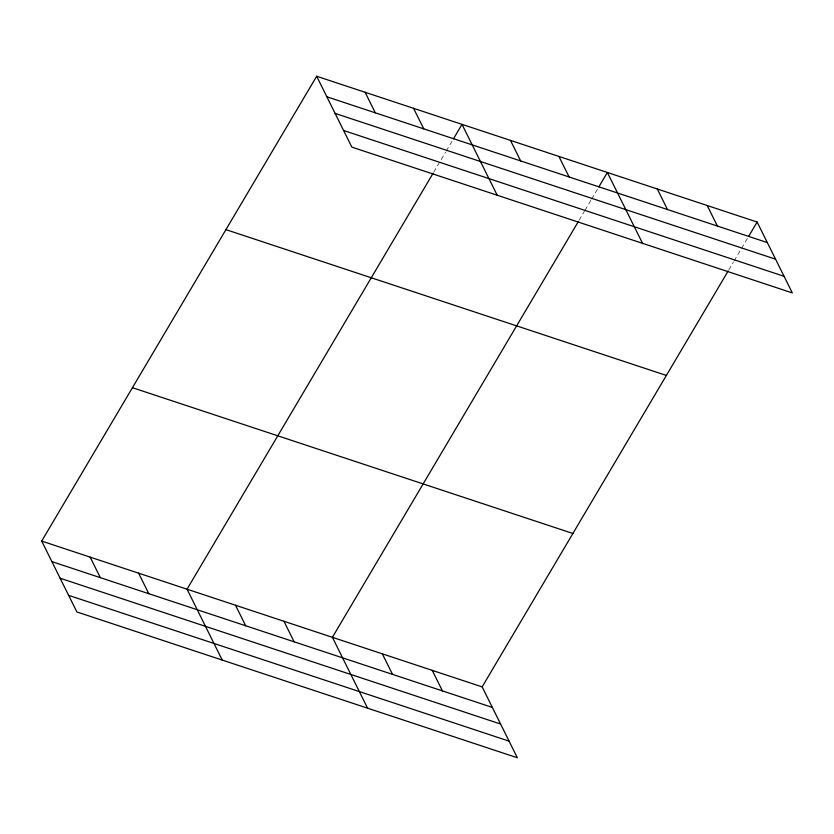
<?xml version="1.0" encoding="UTF-8"?>
<svg xmlns="http://www.w3.org/2000/svg" width="834" height="834" viewBox="0 0 834 834"><rect width="100%" height="100%" fill="white"/><g stroke="black" fill="none" stroke-linecap="round" stroke-linejoin="round"><path stroke-width="0.63" stroke-dasharray="4.17 3.13" d="M433.743 172.158L445.585 152.153M446.242 151.037L452.153 141.029M579.098 220.27L584.353 211.377M585.009 210.262L590.931 200.264M591.587 199.149L597.509 189.141M728.843 269.841L733.451 262.064M734.108 260.948L747.921 237.607"/><path stroke-width="1.25" d="M41.7 541.089L482.146 686.882L517.33 757.752L76.874 611.958L41.7 541.089L316.67 76.248L757.126 222.042L792.3 292.911L351.854 147.118L316.67 76.248M433.086 173.274L187.045 589.2L222.23 660.069M453.467 138.809L462.015 124.36L497.2 195.229M578.442 221.385L332.401 637.312L367.575 708.181M598.822 186.92L607.371 172.471L642.545 243.34M482.146 686.882L728.186 270.956M748.578 236.491L757.126 222.042M326.865 96.786L767.311 242.579M335.112 113.393L775.557 259.186M343.608 130.5L784.054 276.304M225.931 229.642L666.376 375.446M132.439 387.695L572.895 533.489M51.896 561.626L492.341 707.42M60.142 578.233L500.588 724.027M68.638 595.351L509.084 741.145M707.201 205.518L717.396 226.056M657.286 188.995L667.481 209.532M558.916 156.438L569.111 176.975M510.471 140.393L520.666 160.931M413.57 108.326L423.766 128.853M365.125 92.282L375.31 112.819M432.231 670.359L442.427 690.896M382.316 653.835L392.512 674.372M283.946 621.278L294.141 641.815M235.501 605.244L245.696 625.781M138.6 573.166L148.796 593.704M90.145 557.133L100.341 577.66"/></g></svg>
